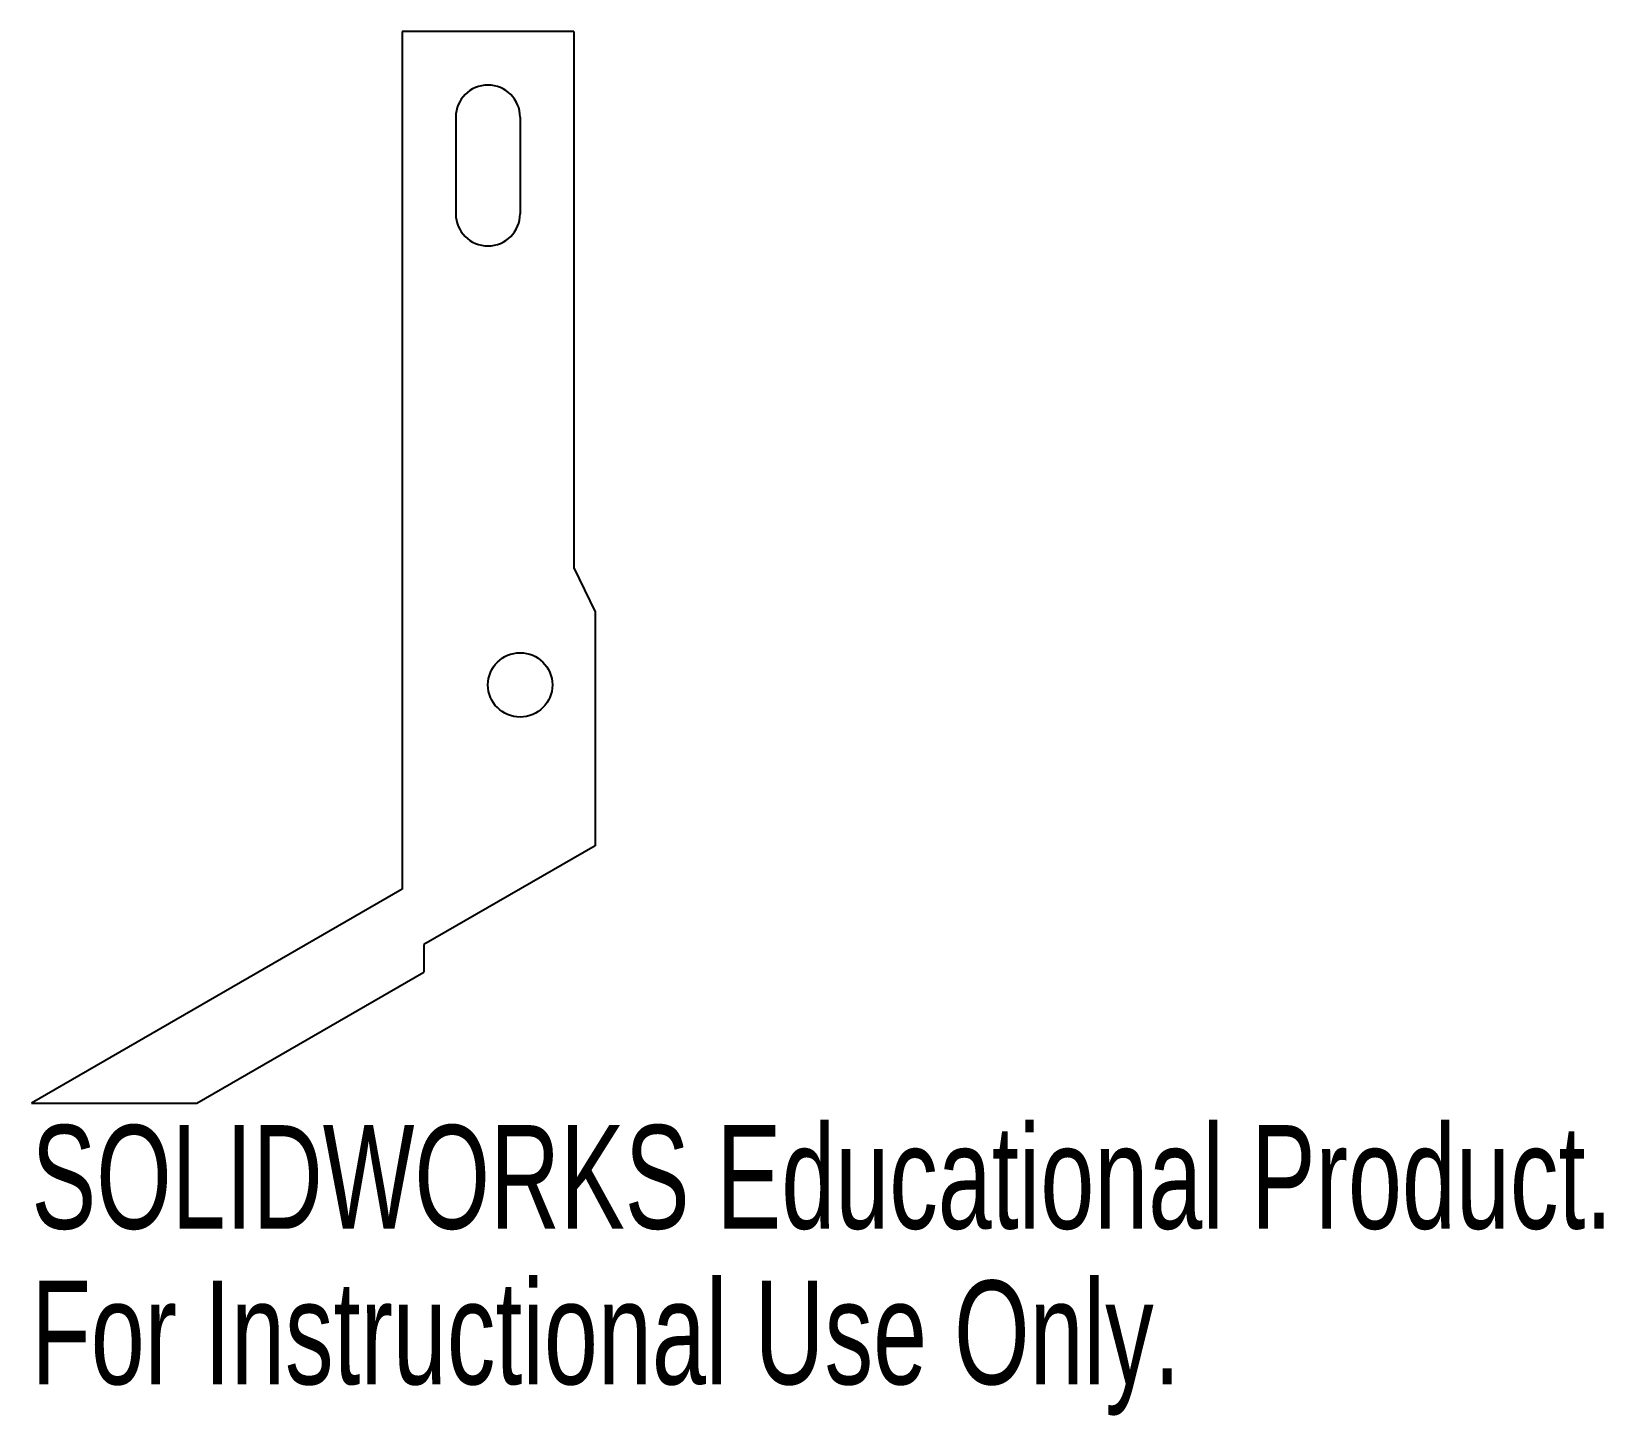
# Paper-space layout 'Flat-Pattern9' of a CAD drawing. Header units: millimetres. Extents: x -29.9 to 43.4, y -25.5 to 39.
import ezdxf

# ---------------------------------------------------------------- set-up
doc = ezdxf.new("R2010")
doc.units = ezdxf.units.MM
doc.styles.add('SLDTEXTSTYLE0', font='TXT', dxfattribs={"width": 0.7})

psp = doc.layouts.new('Flat-Pattern9')

# ---------------------------------------------------------------- linework, layer by layer
at = {"color": 7, "linetype": 'Continuous', "lineweight": 25}
for p, q in [((-12.6, 39), (-12.6, -0.992)), ((-4.6, 39), (-12.6, 39)), ((-4.6, 39), (-4.6, 13.988)), ((-10.1, 35), (-10.1, 30.5)), ((-7.1, 35), (-7.1, 30.5)), ((-4.6, 13.988), (-3.6, 11.947)), ((-3.6, 11.947), (-3.6, 1.038)), ((-3.6, 1.038), (-11.584, -3.571)), ((-12.6, -0.992), (-29.876, -10.966)), ((-11.584, -3.571), (-11.584, -4.855)), ((-22.168, -10.966), (-11.584, -4.855)), ((-29.876, -10.966), (-22.168, -10.966))]:
    psp.add_line(p, q, dxfattribs=at)
psp.add_circle((-7.1, 8.535), 1.5, dxfattribs=at)
for centre, start, end in [((-8.6, 35), 0, 180), ((-8.6, 30.5), 180, 0)]:
    psp.add_arc(centre, 1.5, start, end, dxfattribs=at)

# ---------------------------------------------------------------- texts
at = {"color": 7, "linetype": 'Continuous', "char_height": 4.83362, "attachment_point": 1, "style": 'SLDTEXTSTYLE0'}
for s, insert in [('SOLIDWORKS Educational Product.', (-29.876, -11.986)), ('For Instructional Use Only.', (-29.876, -19.236))]:
    psp.add_mtext(s, dxfattribs=dict(at, insert=insert))

doc.saveas('drawing.dxf')
